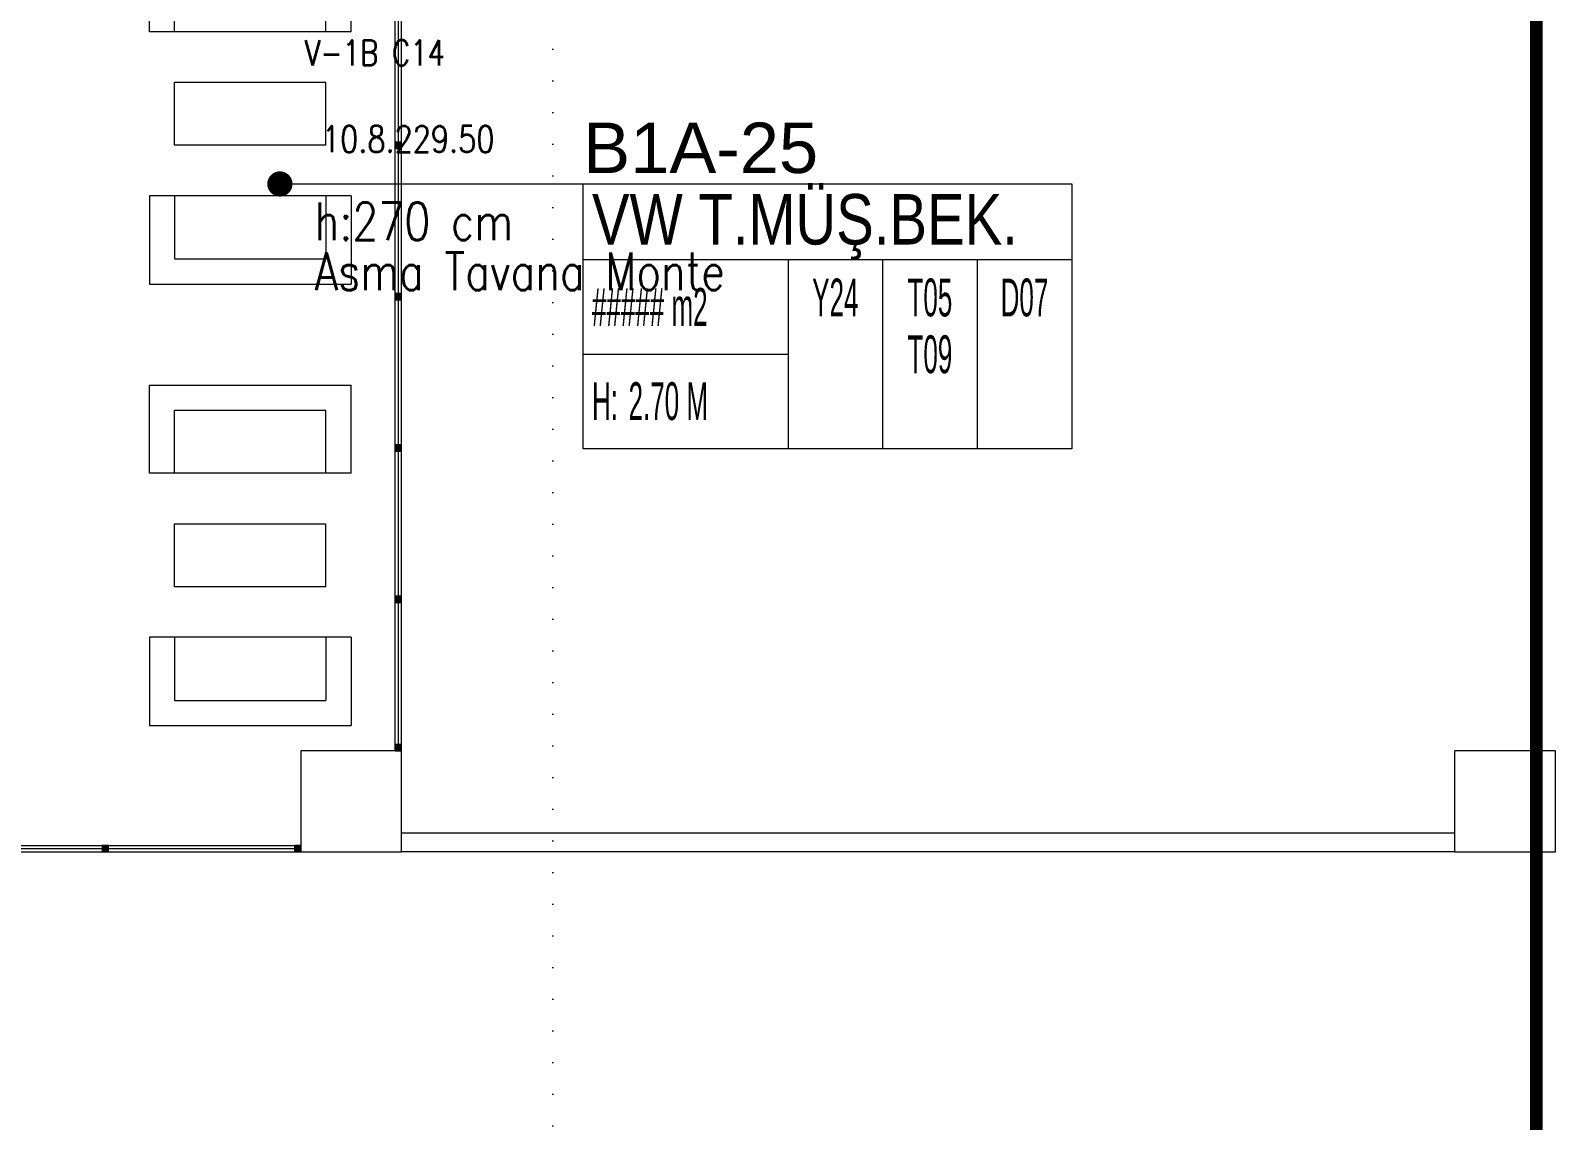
# Model space of a CAD drawing. Header units: metres. Extents: x -13933 to 152404, y -7861 to 21912.
# Drawn here: x 88288 to 89500, y 587 to 1451 of the extents above; entities that cross this region are included whole.
import ezdxf
from ezdxf.enums import TextEntityAlignment as Align

# ---------------------------------------------------------------- set-up
doc = ezdxf.new("R2010")
doc.units = ezdxf.units.M
doc.header["$LTSCALE"] = 100
doc.header["$MEASUREMENT"] = 0
doc.linetypes.add('DOT2', pattern=[0.125, 0, -0.125])
doc.layers.get('0').update_dxf_attribs({"color": 9, "lineweight": 9})
for name, color, linetype, lineweight in [('00', 9, 'Continuous', 9), ('01', 9, 'Continuous', 9), ('05', 9, 'Continuous', 9), ('06D', 9, 'Continuous', 9), ('10', 9, 'Continuous', 9), ('15', 9, 'Continuous', 9), ('20', 9, 'DOT2', 9), ('21_mahal200', 9, 'Continuous', 9), ('E-YAZI', 7, 'Continuous', 30)]:
    doc.layers.add(name, color=color, linetype=linetype, lineweight=lineweight)
doc.styles.add('Arial', font='arial.ttf', dxfattribs={"height": 2.5})
doc.styles.add('E-YAZI', font='txttw.shx')
doc.styles.add('MuuM_TEXT-STANDART', font='ARIALN.TTF')
doc.dimstyles.new('MuuM_DIM200', dxfattribs={"dimscale": 20, "dimtxt": 2, "dimasz": 1, "dimexe": 1, "dimexo": 1, "dimgap": 1, "dimtad": 1, "dimdec": 1, "dimrnd": 0.5, "dimdsep": 46, "dimtxsty": 'MuuM_TEXT-STANDART', "dimblk": 'ARCHTICK', "dimcen": 0, "dimdle": 0.15, "dimclrd": 256, "dimclre": 256, "dimclrt": 256, "dimadec": 0, "dimazin": 0, "dimtfac": 5, "dimtdec": 1, "dimtix": 1, "dimtmove": 2, "dimatfit": 3, "dimldrblk": 'DOT', "dimfxl": 3, "dimfxlon": 1, "dimtolj": 1, "dimlwd": -1, "dimlwe": -1, "dimarcsym": 0})

# ---------------------------------------------------------------- blocks, each defined once
blk = doc.blocks.new('p-kolon_80x80')
blk.add_lwpolyline([(-40, -40), (40, -40), (40, 40), (-40, 40)], close=True)
blk = doc.blocks.new('1.Bod.Ara.Sitatik Elk')
at = {"layer": '01'}
for p in [(4400, -7790), (5315, -7790)]:
    blk.add_blockref('p-kolon_80x80', p, dxfattribs=at)
blk = doc.blocks.new('_ArchTick')
at = {"color": 0, "linetype": 'ByBlock', "const_width": 0.15}
blk.add_lwpolyline([(-0.5, -0.5), (0.5, 0.5)], dxfattribs=at)
blk = doc.blocks.new('_Dot')
at = {"color": 0, "linetype": 'ByBlock', "lineweight": -2}
blk.add_line((-0.5, 0), (-1, 0), dxfattribs=at)
at = {"color": 0, "linetype": 'ByBlock', "const_width": 0.5}
blk.add_lwpolyline([(-0.25, 0, 1), (0.25, 0, 1)], format="xyb", close=True, dxfattribs=at)
blk = doc.blocks.new('0_roomno2')
blk.add_lwpolyline([(19.375, -10.5), (0, -10.5), (0, 0), (19.375, 0)], close=True)
for points in [[(0, -3), (19.375, -3)], [(8.125, -3), (8.125, -10.5)], [(11.875, -3), (11.875, -10.5)], [(15.625, -3), (15.625, -10.5)], [(0, -6.75), (8.125, -6.75)]]:
    blk.add_lwpolyline(points)
at = {"style": 'MuuM_TEXT-STANDART', "width": 0.6}
blk.add_text('H:', height=1.5, dxfattribs=at).set_placement((0.35, -8.608), align=Align.MIDDLE_LEFT)
at = {"style": 'Arial'}
blk.add_attdef('ODANO', (0, 1.17), '', height=2, dxfattribs=at)
blk.add_attdef('MEKANADI', text='', height=2, dxfattribs=at).set_placement((0.35, -3), align=Align.BOTTOM_LEFT)
at = {"style": 'MuuM_TEXT-STANDART', "width": 0.6}
for tag, p in [('M2', (0.35, -4.875)), ('TEMIZTAVANYUKSEKLIGI', (1.8, -8.608))]:
    blk.add_attdef(tag, text='', height=1.5, dxfattribs=at).set_placement(p, align=Align.MIDDLE_LEFT)
for tag, p in [('YER01', (10, -4.5)), ('TAVAN01', (13.75, -4.5)), ('DUVAR01', (17.5, -4.5)), ('YER02', (10, -6.75)), ('TAVAN02', (13.75, -6.75)), ('DUVAR02', (17.5, -6.75)), ('YER03', (10, -9)), ('TAVAN03', (13.75, -9)), ('DUVAR03', (17.5, -9))]:
    blk.add_attdef(tag, text='', height=1.5, dxfattribs=at).set_placement(p, align=Align.MIDDLE_CENTER)
blk = doc.blocks.new('p-tef_porsche')
at = {"linetype": 'Continuous', "lineweight": 13}
for p, q in [((-160, -80), (-160, 80)), ((-90, 80), (-160, 80)), ((-90, 80), (-90, -80)), ((40, 80), (40, -80)), ((40, 80), (110, 80)), ((110, -80), (110, 80)), ((-140, -60), (-140, 60)), ((-90, 60), (-140, 60)), ((-50, -60), (-50, 60)), ((0, 60), (-50, 60)), ((0, 60), (0, -60)), ((40, 60), (90, 60)), ((90, -60), (90, 60)), ((-90, -60), (-140, -60)), ((0, -60), (-50, -60)), ((40, -60), (90, -60)), ((-90, -80), (-160, -80)), ((40, -80), (110, -80))]:
    blk.add_line(p, q, dxfattribs=at)
blk = doc.blocks.new('prf-10x10')
blk.add_lwpolyline([(-5, -5), (5, -5), (5, 5), (-5, 5)], close=True)
at = {"color": 255}
blk.add_solid([(-5, -5), (5, -5), (-5, 5), (5, 5)], dxfattribs=at)
at = {"layer": '10'}
blk.add_point((0, 0), dxfattribs=at)
blk = doc.blocks.new('p-dog-ser-720')
at = {"layer": '06D'}
for points in [[(0, 0), (0, 715)], [(5, 0), (5, 715)]]:
    blk.add_lwpolyline(points, dxfattribs=at)
at = {"layer": '15'}
blk.add_lwpolyline([(2.5, 0), (2.5, 715)], dxfattribs=at)
at = {"layer": '10', "xscale": 0.5, "yscale": 0.5, "rotation": 180}
for p in [(2.5, 717.5), (2.5, 600), (2.5, 480), (2.5, 360), (2.5, 240), (2.5, 120), (2.5, 2.5)]:
    blk.add_blockref('prf-10x10', p, dxfattribs=at)
blk = doc.blocks.new('p-dog-ser-620')
at = {"layer": '06D'}
for points in [[(-620, 5), (-5, 5)], [(-620, 0), (-5, 0)]]:
    blk.add_lwpolyline(points, dxfattribs=at)
at = {"layer": '15'}
blk.add_lwpolyline([(-620, 2.5), (-5, 2.5)], dxfattribs=at)
at = {"layer": '10', "xscale": 0.5, "yscale": 0.5, "rotation": 90}
for p in [(-617.5, 2.5), (-460, 2.5), (-305, 2.5), (-155, 2.5), (-2.5, 2.5)]:
    blk.add_blockref('prf-10x10', p, dxfattribs=at)
blk = doc.blocks.new('1.Bod.Ara.Mimari Elk')
at = {"layer": '00'}
blk.add_lwpolyline([(4440, -7815), (5275, -7815), (5275, -7830), (4440, -7830)], close=True, dxfattribs=at)
at = {"layer": '20', "ltscale": 2}
blk.add_line((4560, -8750), (4560, -6990), dxfattribs=at)
at = {"layer": '20', "ltscale": 2, "const_width": 10}
blk.add_lwpolyline([(5340, -8750), (5340, -5330), (7540, -5330), (7540, -6950), (7540, -7350.38, -0.2628505), (6470, -8635), (6470, -8455), (6150, -8455), (6150, -8750)], format="xyb", close=True, dxfattribs=at)
blk.add_blockref('p-dog-ser-720', (4435, -7750))
at = {"layer": '05', "lineweight": 15, "rotation": 270}
for p in [(4320, -7270), (4320, -7620)]:
    blk.add_blockref('p-tef_porsche', p, dxfattribs=at)
at = {"layer": '10'}
blk.add_blockref('p-dog-ser-620', (4360, -7830), dxfattribs=at)
at = {"layer": '21_mahal200'}
ref = blk.add_blockref('0_roomno2', (4584.01, -7300.62), dxfattribs=dict(at, xscale=20, yscale=20, zscale=20))
ref.add_attrib('ODANO', 'B1A-25', (4584.01, -7291.98), dxfattribs={"layer": '0', "height": 40, "style": 'Arial'})
ref.add_attrib('MEKANADI', 'VW T.MÜŞ.BEK.', dxfattribs={"layer": '0', "height": 40, "style": 'Arial', "width": 0.8}).set_placement((4591.01, -7360.62), align=Align.BOTTOM_LEFT)
ref.add_attrib('M2', '##### m2', dxfattribs={"layer": '0', "height": 30, "style": 'MuuM_TEXT-STANDART', "width": 0.6}).set_placement((4591.01, -7398.12), align=Align.MIDDLE_LEFT)
ref.add_attrib('TEMIZTAVANYUKSEKLIGI', '2.70 M', dxfattribs={"layer": '0', "height": 30, "style": 'MuuM_TEXT-STANDART', "width": 0.6}).set_placement((4620.01, -7472.78), align=Align.MIDDLE_LEFT)
ref.add_attrib('YER01', 'Y24', dxfattribs={"layer": '0', "height": 30, "style": 'MuuM_TEXT-STANDART', "width": 0.6}).set_placement((4784.01, -7390.62), align=Align.MIDDLE_CENTER)
ref.add_attrib('TAVAN01', 'T05', dxfattribs={"layer": '0', "height": 30, "style": 'MuuM_TEXT-STANDART', "width": 0.6}).set_placement((4859.01, -7390.62), align=Align.MIDDLE_CENTER)
ref.add_attrib('DUVAR01', 'D07', dxfattribs={"layer": '0', "height": 30, "style": 'MuuM_TEXT-STANDART', "width": 0.6}).set_placement((4934.01, -7390.62), align=Align.MIDDLE_CENTER)
ref.add_attrib('TAVAN02', 'T09', dxfattribs={"layer": '0', "height": 30, "style": 'MuuM_TEXT-STANDART', "width": 0.6}).set_placement((4859.01, -7435.62), align=Align.MIDDLE_CENTER)
blk.add_leader([(4343.51, -7300.62), (4584.01, -7300.62)], dimstyle='MuuM_DIM200', override={"dimasz": 1, "dimfxl": 10}, dxfattribs=at)

msp = doc.modelspace()

# ---------------------------------------------------------------- block references
for name in ['1.Bod.Ara.Mimari Elk', '1.Bod.Ara.Sitatik Elk']:
    msp.add_blockref(name, (84142.2, 8630))

# ---------------------------------------------------------------- texts
at = {"layer": 'E-YAZI', "color": 6, "style": 'E-YAZI', "width": 0.8}
msp.add_text('V-1B C14', height=20, dxfattribs=at).set_placement((88505.4, 1423.4))
at = {"layer": 'E-YAZI', "color": 1, "style": 'E-YAZI', "width": 0.8}
msp.add_text('10.8.229.50', height=21, dxfattribs=at).set_placement((88519.1, 1354.5))
at = {"layer": 'E-YAZI', "color": 30, "style": 'E-YAZI', "width": 0.8}
for s, p in [('h:270 cm', (88513.4, 1284.7)), ('Asma Tavana Monte', (88513.4, 1245.1))]:
    msp.add_text(s, height=30, dxfattribs=at).set_placement(p)

doc.saveas('drawing.dxf')
